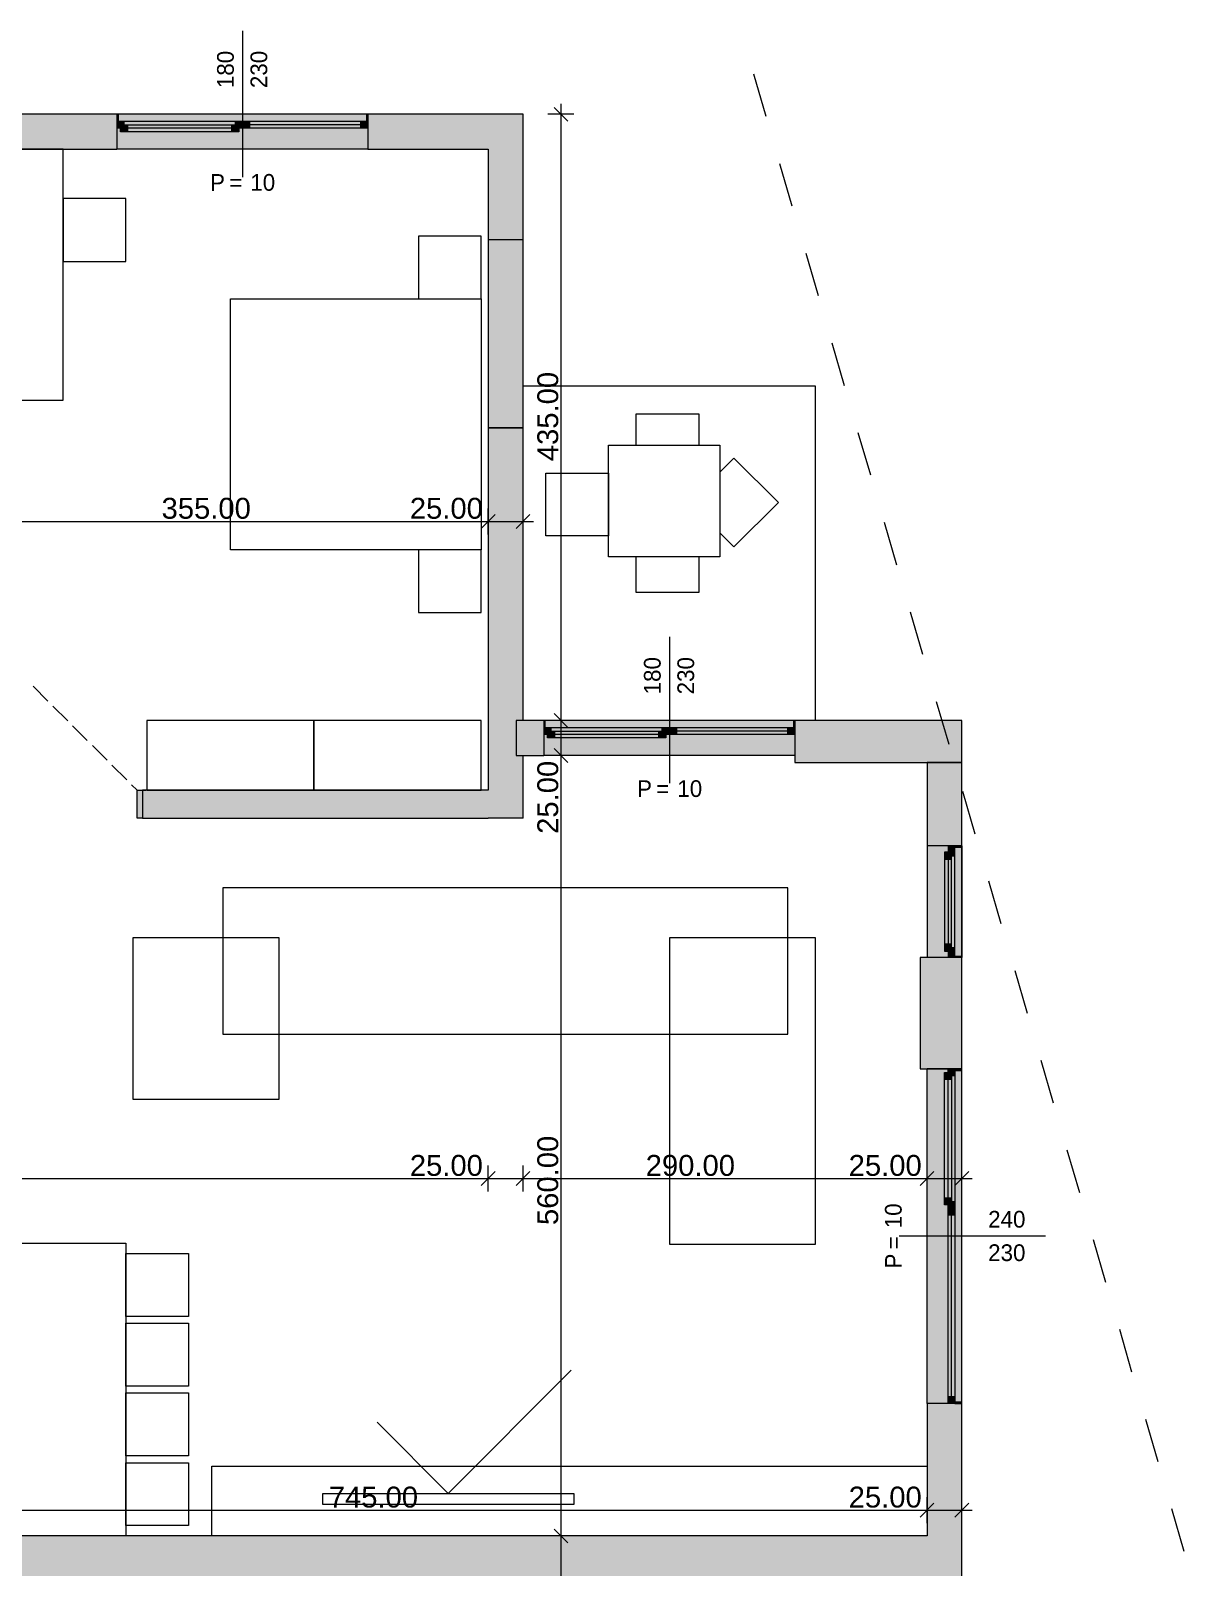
# Model space of a CAD drawing. Header units: millimetres. Extents: x 5493291 to 5652041, y -5155064 to -5098765.
# Drawn here: x 5612673 to 5620953, y -5121817 to -5110791 of the extents above; entities that cross this region are included whole.
import ezdxf

# ---------------------------------------------------------------- set-up
doc = ezdxf.new("R2010")
doc.units = ezdxf.units.MM
doc.header["$MEASUREMENT"] = 0
for name, color, linetype, lineweight in [('Drawing & Figure_Pen_No__1', 7, 'Continuous', 13), ('Drawing & Figure_Pen_No__101', 252, 'Continuous', 13), ('Drawing & Figure_Pen_No__2', 8, 'Continuous', 13)]:
    doc.layers.add(name, color=color, linetype=linetype, lineweight=lineweight)
for name, color, linetype, lineweight, true_color in [('Drawing & Figure_Pen_No__145', 7, 'Continuous', 13, 0x0077b0), ('Drawing & Figure_Pen_No__181', 7, 'Continuous', 5, 0x282828), ('Drawing & Figure_Pen_No__61', 7, 'Continuous', 13, 0x6a6a6a), ('Drawing & Figure_Pen_No__62', 7, 'Continuous', 13, 0xaaaaaa)]:
    doc.layers.add(name, color=color, linetype=linetype, lineweight=lineweight, true_color=true_color)
doc.styles.add('GENERATED_STYLE_1', font='GIL_____.TTF')
doc.styles.add('GENERATED_STYLE_2', font='arial.ttf')

msp = doc.modelspace()

# ---------------------------------------------------------------- hatches: boundary and pattern name
at = {"layer": 'Drawing & Figure_Pen_No__1', "linetype": 'Continuous', "lineweight": 0, "true_color": 0xffffff}
for points in [[(5612407, -5111641), (5613292, -5111641), (5613292, -5111491), (5613292, -5111441), (5613292, -5111391), (5612407, -5111391)], [(5615092, -5111441), (5615092, -5111391), (5615082, -5111391), (5613302, -5111391), (5613292, -5111391), (5613292, -5111441)], [(5613292, -5111391), (5613292, -5111441), (5613302, -5111441), (5613302, -5111391)], [(5613292, -5111441), (5613292, -5111491), (5613292, -5111641), (5615092, -5111641), (5615092, -5111491), (5615092, -5111441)], [(5613292, -5111441), (5613292, -5111491), (5613317, -5111491), (5613317, -5111466), (5613342, -5111466), (5613342, -5111441)], [(5613317, -5111466), (5613317, -5111516), (5613367, -5111516), (5613367, -5111466)], [(5613367, -5111516), (5614117, -5111516), (5614117, -5111466), (5614142, -5111466), (5614142, -5111441), (5613342, -5111441), (5613342, -5111466), (5613367, -5111466)], [(5613367, -5111466), (5613367, -5111516), (5614117, -5111516), (5614117, -5111466)], [(5614167, -5111516), (5614167, -5111466), (5614117, -5111466), (5614117, -5111516)], [(5614192, -5111491), (5614192, -5111441), (5614142, -5111441), (5614142, -5111466), (5614167, -5111466), (5614167, -5111491)], [(5614192, -5111441), (5614192, -5111491), (5614242, -5111491), (5614242, -5111441)], [(5615042, -5111491), (5615042, -5111441), (5614242, -5111441), (5614242, -5111491)], [(5615092, -5111491), (5615092, -5111441), (5615042, -5111441), (5615042, -5111491)], [(5615082, -5111391), (5615082, -5111441), (5615092, -5111441), (5615092, -5111391)], [(5615092, -5111441), (5615092, -5111491), (5615092, -5111641), (5615956, -5111641), (5615956, -5111391), (5615092, -5111391)], [(5615956, -5111391), (5615956, -5111641), (5616207, -5111391)], [(5615956, -5111641), (5616207, -5111641), (5616207, -5111391)], [(5615956, -5111641), (5615956, -5112291), (5616207, -5112291), (5616207, -5111641)], [(5616207, -5116241), (5616207, -5113641), (5615956, -5113641), (5615956, -5116241)], [(5616356, -5115741), (5616157, -5115741), (5616157, -5115991), (5616356, -5115991), (5616356, -5115841), (5616356, -5115791)], [(5618157, -5115791), (5618157, -5115741), (5618147, -5115741), (5616366, -5115741), (5616356, -5115741), (5616356, -5115791)], [(5616356, -5115741), (5616356, -5115791), (5616366, -5115791), (5616366, -5115741)], [(5618147, -5115741), (5618147, -5115791), (5618157, -5115791), (5618157, -5115741)], [(5616356, -5115791), (5616356, -5115841), (5616356, -5115991), (5618157, -5115991), (5618157, -5115841), (5618157, -5115791)], [(5616356, -5115791), (5616356, -5115841), (5616381, -5115841), (5616381, -5115816), (5616407, -5115816), (5616407, -5115791)], [(5616381, -5115816), (5616381, -5115866), (5616432, -5115866), (5616432, -5115816)], [(5616432, -5115866), (5617181, -5115866), (5617181, -5115816), (5617206, -5115816), (5617206, -5115791), (5616407, -5115791), (5616407, -5115816), (5616432, -5115816)], [(5616432, -5115816), (5616432, -5115866), (5617181, -5115866), (5617181, -5115816)], [(5617231, -5115866), (5617231, -5115816), (5617181, -5115816), (5617181, -5115866)], [(5617257, -5115841), (5617257, -5115791), (5617206, -5115791), (5617206, -5115816), (5617231, -5115816), (5617231, -5115841)], [(5617257, -5115791), (5617257, -5115841), (5617307, -5115841), (5617307, -5115791)], [(5618106, -5115841), (5618106, -5115791), (5617307, -5115791), (5617307, -5115841)], [(5618157, -5115841), (5618157, -5115791), (5618106, -5115791), (5618106, -5115841)], [(5619107, -5116641), (5619257, -5116641), (5619307, -5116641), (5619357, -5116641), (5619357, -5116041), (5619107, -5116041)], [(5613476, -5116441), (5613476, -5116241), (5613436, -5116241), (5613436, -5116441)], [(5615956, -5116241), (5613476, -5116241), (5613476, -5116441), (5615956, -5116441)], [(5615956, -5116241), (5615956, -5116441), (5616207, -5116441)], [(5615956, -5116241), (5616207, -5116441), (5616207, -5116241)], [(5619307, -5117441), (5619307, -5116641), (5619257, -5116641), (5619107, -5116641), (5619107, -5117441), (5619257, -5117441)], [(5619257, -5116641), (5619257, -5116686), (5619282, -5116686), (5619282, -5116711), (5619307, -5116711), (5619307, -5116641)], [(5619307, -5116641), (5619307, -5117441), (5619357, -5117441), (5619357, -5117431), (5619357, -5116651), (5619357, -5116641)], [(5619357, -5116651), (5619357, -5116641), (5619307, -5116641), (5619307, -5116651)], [(5619231, -5116686), (5619231, -5116736), (5619282, -5116736), (5619282, -5116686)], [(5619231, -5117346), (5619282, -5117346), (5619282, -5117371), (5619307, -5117371), (5619307, -5116711), (5619282, -5116711), (5619282, -5116736), (5619231, -5116736)], [(5619282, -5117346), (5619282, -5116736), (5619231, -5116736), (5619231, -5117346)], [(5619282, -5117396), (5619282, -5117346), (5619231, -5117346), (5619231, -5117396)], [(5619307, -5117441), (5619307, -5117371), (5619282, -5117371), (5619282, -5117396), (5619257, -5117396), (5619257, -5117441)], [(5619357, -5117441), (5619357, -5117431), (5619307, -5117431), (5619307, -5117441)], [(5619307, -5118241), (5619257, -5118241), (5619107, -5118241), (5619107, -5120641), (5619257, -5120641), (5619307, -5120641)], [(5619282, -5118266), (5619231, -5118266), (5619231, -5118316), (5619282, -5118316)], [(5619231, -5118316), (5619231, -5119166), (5619282, -5119166), (5619282, -5119191), (5619307, -5119191), (5619307, -5118291), (5619282, -5118291), (5619282, -5118316)], [(5619307, -5118241), (5619257, -5118241), (5619257, -5118266), (5619282, -5118266), (5619282, -5118291), (5619307, -5118291)], [(5619307, -5120641), (5619357, -5120641), (5619357, -5120631), (5619357, -5118251), (5619357, -5118241), (5619307, -5118241)], [(5619357, -5118241), (5619307, -5118241), (5619307, -5118251), (5619357, -5118251)], [(5619282, -5118316), (5619231, -5118316), (5619231, -5119166), (5619282, -5119166)], [(5619231, -5119216), (5619282, -5119216), (5619282, -5119166), (5619231, -5119166)], [(5619257, -5119241), (5619307, -5119241), (5619307, -5119191), (5619282, -5119191), (5619282, -5119216), (5619257, -5119216)], [(5619307, -5119241), (5619257, -5119241), (5619257, -5119291), (5619307, -5119291)], [(5619257, -5120591), (5619307, -5120591), (5619307, -5119291), (5619257, -5119291)], [(5619257, -5120641), (5619307, -5120641), (5619307, -5120591), (5619257, -5120591)], [(5619107, -5122942), (5619257, -5122942), (5619307, -5122942), (5619357, -5122942), (5619357, -5120641), (5619307, -5120641), (5619257, -5120641), (5619107, -5120641)], [(5619357, -5120631), (5619307, -5120631), (5619307, -5120641), (5619357, -5120641)], [(5611656, -5121892), (5619107, -5121892), (5619107, -5121592), (5611656, -5121592)]]:
    msp.add_hatch(color=7, dxfattribs=at).paths.add_polyline_path(points)
at = {"layer": 'Drawing & Figure_Pen_No__1', "linetype": 'Continuous', "lineweight": 0, "true_color": 0x000000}
for points in [[(5616207, -5112291), (5615956, -5112291), (5615956, -5113641), (5616207, -5113641)], [(5618157, -5115741), (5618157, -5116041), (5619357, -5116041), (5619357, -5115741)], [(5619357, -5118241), (5619357, -5117441), (5619057, -5117441), (5619057, -5118241)]]:
    msp.add_hatch(color=18, dxfattribs=at).paths.add_polyline_path(points)

# ---------------------------------------------------------------- linework, layer by layer
at = {"layer": 'Drawing & Figure_Pen_No__1', "color": 7, "linetype": 'Continuous', "lineweight": 13}
for points in [[(5616479, -5111391), (5616479, -5111316)], [(5613292, -5111391), (5612206, -5111391)], [(5616207, -5111391), (5612407, -5111391)], [(5616207, -5111391), (5612407, -5111391)], [(5613292, -5111391), (5613292, -5111441)], [(5613292, -5111391), (5613292, -5111441)], [(5613292, -5111441), (5613292, -5111491)], [(5615092, -5111391), (5615092, -5111441)], [(5615092, -5111391), (5615092, -5111441)], [(5615956, -5111391), (5615092, -5111391)], [(5615092, -5111441), (5615092, -5111491)], [(5616207, -5111391), (5615956, -5111391)], [(5616207, -5112291), (5616207, -5111391)], [(5616207, -5113341), (5616207, -5111391)], [(5616207, -5113341), (5616207, -5111391)], [(5616572, -5111391), (5616385, -5111391)], [(5616479, -5115741), (5616479, -5111391)], [(5613292, -5111491), (5613292, -5111641)], [(5615092, -5111491), (5615092, -5111641)], [(5612407, -5111641), (5613292, -5111641)], [(5615092, -5111641), (5615956, -5111641)], [(5615956, -5111641), (5615956, -5112291)], [(5616207, -5112291), (5615956, -5112291)], [(5616207, -5112291), (5615956, -5112291)], [(5615956, -5112291), (5615956, -5113641)], [(5616207, -5113641), (5616207, -5112291)], [(5618306, -5113341), (5616207, -5113341)], [(5618306, -5113341), (5616207, -5113341)], [(5618306, -5115741), (5618306, -5113341)], [(5618306, -5115741), (5618306, -5113341)], [(5615956, -5113641), (5615956, -5116241)], [(5616207, -5113641), (5615956, -5113641)], [(5615956, -5113641), (5616207, -5113641)], [(5616207, -5115741), (5616207, -5113641)], [(5615956, -5114407), (5615956, -5114219)], [(5616207, -5114407), (5616207, -5114219)], [(5612407, -5114313), (5615956, -5114313)], [(5615956, -5114313), (5616207, -5114313)], [(5616207, -5114313), (5616281, -5114313)], [(5616356, -5115741), (5616157, -5115741)], [(5616157, -5115741), (5616157, -5115991)], [(5616356, -5115741), (5616356, -5115791)], [(5616356, -5115741), (5616356, -5115791)], [(5616572, -5115741), (5616385, -5115741)], [(5616479, -5115991), (5616479, -5115741)], [(5618157, -5115741), (5618157, -5115791)], [(5618157, -5115741), (5618157, -5115791)], [(5618157, -5115741), (5618157, -5116041)], [(5619357, -5115741), (5618157, -5115741)], [(5619357, -5115741), (5618306, -5115741)], [(5619357, -5115741), (5618306, -5115741)], [(5619357, -5130992), (5619357, -5115741)], [(5619357, -5130992), (5619357, -5115741)], [(5619357, -5116041), (5619357, -5115741)], [(5616356, -5115791), (5616356, -5115841)], [(5616356, -5115841), (5616356, -5115991)], [(5618157, -5115791), (5618157, -5115841)], [(5618157, -5115841), (5618157, -5115991)], [(5616157, -5115991), (5616356, -5115991)], [(5616207, -5116441), (5616207, -5115991)], [(5616572, -5115991), (5616385, -5115991)], [(5616479, -5121592), (5616479, -5115991)], [(5618157, -5116041), (5619357, -5116041)], [(5619107, -5116041), (5619107, -5116641)], [(5619357, -5116041), (5619107, -5116041)], [(5619357, -5116641), (5619357, -5116041)], [(5613476, -5116241), (5613498, -5116241)], [(5613476, -5116241), (5613476, -5116441)], [(5615956, -5116241), (5613476, -5116241)], [(5613476, -5116241), (5613476, -5116441)], [(5613476, -5116241), (5613476, -5116441)], [(5613476, -5116241), (5613498, -5116241)], [(5613476, -5116241), (5613498, -5116241)], [(5613476, -5116441), (5613498, -5116441)], [(5613476, -5116441), (5615956, -5116441)], [(5613476, -5116441), (5613498, -5116441)], [(5613476, -5116441), (5613498, -5116441)], [(5616207, -5116441), (5615956, -5116441)], [(5619257, -5116641), (5619107, -5116641)], [(5619307, -5116641), (5619257, -5116641)], [(5619357, -5116641), (5619307, -5116641)], [(5619357, -5116641), (5619307, -5116641)], [(5619357, -5117441), (5619057, -5117441)], [(5619057, -5117441), (5619057, -5118241)], [(5619257, -5117441), (5619107, -5117441)], [(5619307, -5117441), (5619257, -5117441)], [(5619357, -5117441), (5619307, -5117441)], [(5619357, -5117441), (5619307, -5117441)], [(5619357, -5118241), (5619357, -5117441)], [(5619057, -5118241), (5619357, -5118241)], [(5619257, -5118241), (5619107, -5118241)], [(5619307, -5118241), (5619257, -5118241)], [(5619357, -5118241), (5619307, -5118241)], [(5619357, -5118241), (5619307, -5118241)], [(5615956, -5119121), (5615956, -5118934)], [(5616207, -5119121), (5616207, -5118934)], [(5619107, -5119121), (5619107, -5118934)], [(5619357, -5119121), (5619357, -5118934)], [(5608755, -5119027), (5615956, -5119027)], [(5615956, -5119027), (5616207, -5119027)], [(5616207, -5119027), (5619107, -5119027)], [(5619107, -5119027), (5619357, -5119027)], [(5619357, -5119027), (5619431, -5119027)], [(5619257, -5120641), (5619107, -5120641)], [(5619107, -5120641), (5619107, -5121592)], [(5619307, -5120641), (5619257, -5120641)], [(5619357, -5120641), (5619307, -5120641)], [(5619357, -5120641), (5619307, -5120641)], [(5619357, -5122942), (5619357, -5120641)], [(5619107, -5121501), (5619107, -5121314)], [(5619357, -5121501), (5619357, -5121314)], [(5611656, -5121407), (5619107, -5121407)], [(5619107, -5121407), (5619357, -5121407)], [(5619357, -5121407), (5619431, -5121407)], [(5619107, -5121592), (5611656, -5121592)], [(5616572, -5121592), (5616385, -5121592)], [(5616479, -5121892), (5616479, -5121592)]]:
    msp.add_lwpolyline(points, dxfattribs=at)
at = {"layer": 'Drawing & Figure_Pen_No__101', "color": 252, "linetype": 'Continuous', "lineweight": 13}
for points in [[(5612906, -5111641), (5612407, -5111641)], [(5612906, -5113443), (5612906, -5111641)], [(5613356, -5111996), (5612906, -5111996)], [(5612906, -5111996), (5612906, -5112446)], [(5613356, -5112446), (5613356, -5111996)], [(5615907, -5112266), (5615456, -5112266)], [(5615456, -5112266), (5615456, -5112716)], [(5615907, -5112716), (5615907, -5112266)], [(5612906, -5112446), (5613356, -5112446)], [(5614106, -5114516), (5614106, -5112716)], [(5614106, -5112716), (5615907, -5112716)], [(5615456, -5112716), (5615907, -5112716)], [(5615907, -5112716), (5615907, -5114516)], [(5612407, -5113443), (5612906, -5113443)], [(5617019, -5113766), (5617019, -5113541)], [(5617019, -5113541), (5617469, -5113541)], [(5617469, -5113541), (5617469, -5113766)], [(5616819, -5113766), (5617619, -5113766)], [(5616819, -5114566), (5616819, -5113766)], [(5617619, -5113766), (5617619, -5114566)], [(5617619, -5113959), (5617720, -5113858)], [(5617720, -5113858), (5618039, -5114176)], [(5616369, -5114416), (5616369, -5113966)], [(5616369, -5113966), (5616819, -5113966)], [(5616819, -5113966), (5616819, -5114416)], [(5618039, -5114176), (5617720, -5114494)], [(5616819, -5114416), (5616369, -5114416)], [(5617720, -5114494), (5617619, -5114393)], [(5615907, -5114516), (5614106, -5114516)], [(5615907, -5114516), (5615456, -5114516)], [(5615456, -5114516), (5615456, -5114966)], [(5615907, -5114966), (5615907, -5114516)], [(5617619, -5114566), (5616819, -5114566)], [(5617019, -5114821), (5617019, -5114566)], [(5617469, -5114566), (5617469, -5114821)], [(5617469, -5114821), (5617019, -5114821)], [(5615456, -5114966), (5615907, -5114966)], [(5614706, -5115741), (5613506, -5115741)], [(5613506, -5115741), (5613506, -5116241)], [(5615907, -5115741), (5614706, -5115741)], [(5614706, -5115741), (5614706, -5116241)], [(5614706, -5116241), (5614706, -5115741)], [(5615907, -5116241), (5615907, -5115741)], [(5613506, -5116241), (5614706, -5116241)], [(5614706, -5116241), (5615907, -5116241)], [(5614051, -5116941), (5614051, -5117991)], [(5618106, -5116941), (5614051, -5116941)], [(5618106, -5117991), (5618106, -5116941)], [(5613406, -5117299), (5613406, -5118457)], [(5614457, -5117299), (5613406, -5117299)], [(5614457, -5118457), (5614457, -5117299)], [(5617257, -5117299), (5617257, -5119499)], [(5618306, -5117299), (5617257, -5117299)], [(5618306, -5119499), (5618306, -5117299)], [(5614051, -5117991), (5618106, -5117991)], [(5613406, -5118457), (5614457, -5118457)], [(5612457, -5119491), (5613356, -5119491)], [(5613356, -5119491), (5613356, -5121592)], [(5617257, -5119499), (5618306, -5119499)], [(5613356, -5120016), (5613356, -5119566)], [(5613356, -5119566), (5613806, -5119566)], [(5613806, -5119566), (5613806, -5120016)], [(5613806, -5120016), (5613356, -5120016)], [(5613356, -5120516), (5613356, -5120066)], [(5613356, -5120066), (5613806, -5120066)], [(5613806, -5120066), (5613806, -5120516)], [(5615670, -5121286), (5616553, -5120402)], [(5613806, -5120516), (5613356, -5120516)], [(5613356, -5121016), (5613356, -5120566)], [(5613356, -5120566), (5613806, -5120566)], [(5613806, -5120566), (5613806, -5121016)], [(5615670, -5121286), (5615159, -5120775)], [(5613806, -5121016), (5613356, -5121016)], [(5613356, -5121516), (5613356, -5121066)], [(5613356, -5121066), (5613806, -5121066)], [(5613806, -5121066), (5613806, -5121516)], [(5613972, -5121592), (5613972, -5121091)], [(5613972, -5121091), (5619107, -5121091)], [(5619107, -5121091), (5619107, -5121592)], [(5614770, -5121366), (5614770, -5121286)], [(5614770, -5121286), (5616570, -5121286)], [(5616570, -5121286), (5616570, -5121366)], [(5616570, -5121366), (5614770, -5121366)], [(5613356, -5121592), (5612457, -5121592)], [(5613806, -5121516), (5613356, -5121516)], [(5619107, -5121592), (5613972, -5121592)]]:
    msp.add_lwpolyline(points, dxfattribs=at)
at = {"layer": 'Drawing & Figure_Pen_No__145', "color": 144, "linetype": 'Continuous', "lineweight": 13, "true_color": 0x0077b0}
for points in [[(5614192, -5110791), (5614192, -5111841)], [(5616529, -5111441), (5616429, -5111341)], [(5616006, -5114263), (5615907, -5114363)], [(5616157, -5114363), (5616256, -5114263)], [(5617257, -5115141), (5617257, -5116191)], [(5616429, -5115691), (5616529, -5115791)], [(5616429, -5115941), (5616529, -5116041)], [(5616006, -5118977), (5615907, -5119077)], [(5616256, -5118977), (5616157, -5119077)], [(5619156, -5118977), (5619057, -5119077)], [(5619307, -5119077), (5619407, -5118977)], [(5619957, -5119441), (5618906, -5119441)], [(5619156, -5121357), (5619057, -5121458)], [(5619307, -5121458), (5619407, -5121357)], [(5616429, -5121542), (5616529, -5121641)]]:
    msp.add_lwpolyline(points, dxfattribs=at)
at = {"layer": 'Drawing & Figure_Pen_No__181', "color": 250, "linetype": 'Continuous', "lineweight": 5, "true_color": 0x282828}
for points in [[(5612796, -5115601), (5612691, -5115495)], [(5612938, -5115743), (5612832, -5115637)], [(5613079, -5115884), (5612973, -5115778)], [(5613221, -5116026), (5613115, -5115920)], [(5613362, -5116167), (5613256, -5116061)], [(5613436, -5116241), (5613397, -5116203)]]:
    msp.add_lwpolyline(points, dxfattribs=at)
at = {"layer": 'Drawing & Figure_Pen_No__2', "color": 8, "linetype": 'Continuous', "lineweight": 13}
for points in [[(5615092, -5111391), (5613292, -5111391)], [(5613292, -5111391), (5613292, -5111441)], [(5613302, -5111391), (5613292, -5111391)], [(5613292, -5111391), (5613292, -5111441)], [(5613292, -5111391), (5613292, -5111441)], [(5613292, -5111391), (5613292, -5111441)], [(5613292, -5111441), (5613302, -5111441)], [(5613292, -5111441), (5613342, -5111441)], [(5613292, -5111441), (5613292, -5111491)], [(5613292, -5111441), (5613292, -5111491)], [(5615082, -5111391), (5613302, -5111391)], [(5613302, -5111441), (5613302, -5111391)], [(5613342, -5111466), (5613317, -5111466)], [(5613317, -5111466), (5613317, -5111491)], [(5613317, -5111466), (5613367, -5111466)], [(5613317, -5111516), (5613317, -5111466)], [(5613342, -5111441), (5613342, -5111466)], [(5613342, -5111441), (5614142, -5111441)], [(5613367, -5111466), (5613367, -5111516)], [(5613367, -5111466), (5614117, -5111466)], [(5614117, -5111516), (5614117, -5111466)], [(5614117, -5111466), (5614167, -5111466)], [(5614142, -5111466), (5614142, -5111441)], [(5614142, -5111441), (5614192, -5111441)], [(5614167, -5111466), (5614142, -5111466)], [(5614167, -5111491), (5614167, -5111466)], [(5614167, -5111466), (5614167, -5111516)], [(5614192, -5111441), (5614242, -5111441)], [(5614242, -5111441), (5614242, -5111491)], [(5614242, -5111441), (5615042, -5111441)], [(5615042, -5111466), (5614242, -5111466)], [(5615042, -5111491), (5615042, -5111441)], [(5615042, -5111441), (5615092, -5111441)], [(5615082, -5111391), (5615082, -5111441)], [(5615092, -5111391), (5615082, -5111391)], [(5615082, -5111441), (5615092, -5111441)], [(5615092, -5111441), (5615092, -5111391)], [(5615092, -5111391), (5615092, -5111441)], [(5615092, -5111391), (5615092, -5111441)], [(5615092, -5111391), (5615092, -5111441)], [(5615092, -5111441), (5615092, -5111491)], [(5615092, -5111441), (5615092, -5111491)], [(5613317, -5111491), (5613292, -5111491)], [(5613292, -5111491), (5613292, -5111641)], [(5613367, -5111516), (5613317, -5111516)], [(5614117, -5111491), (5613367, -5111491)], [(5614117, -5111516), (5613367, -5111516)], [(5614117, -5111516), (5613367, -5111516)], [(5614167, -5111516), (5614117, -5111516)], [(5614192, -5111491), (5614167, -5111491)], [(5614242, -5111491), (5614192, -5111491)], [(5615042, -5111491), (5614242, -5111491)], [(5615092, -5111491), (5615042, -5111491)], [(5615092, -5111491), (5615092, -5111641)], [(5615092, -5111641), (5613292, -5111641)], [(5618157, -5115741), (5616356, -5115741)], [(5616356, -5115741), (5616356, -5115791)], [(5616366, -5115741), (5616356, -5115741)], [(5616356, -5115741), (5616356, -5115791)], [(5616356, -5115741), (5616356, -5115791)], [(5616356, -5115741), (5616356, -5115791)], [(5618147, -5115741), (5616366, -5115741)], [(5616366, -5115791), (5616366, -5115741)], [(5618147, -5115741), (5618147, -5115791)], [(5618157, -5115741), (5618147, -5115741)], [(5618157, -5115791), (5618157, -5115741)], [(5618157, -5115741), (5618157, -5115791)], [(5618157, -5115741), (5618157, -5115791)], [(5618157, -5115741), (5618157, -5115791)], [(5616356, -5115791), (5616366, -5115791)], [(5616356, -5115791), (5616407, -5115791)], [(5616356, -5115791), (5616356, -5115841)], [(5616356, -5115791), (5616356, -5115841)], [(5616381, -5115841), (5616356, -5115841)], [(5616356, -5115841), (5616356, -5115991)], [(5616407, -5115816), (5616381, -5115816)], [(5616381, -5115816), (5616381, -5115841)], [(5616381, -5115816), (5616432, -5115816)], [(5616381, -5115866), (5616381, -5115816)], [(5616432, -5115866), (5616381, -5115866)], [(5616407, -5115791), (5616407, -5115816)], [(5616407, -5115791), (5617206, -5115791)], [(5616432, -5115816), (5616432, -5115866)], [(5616432, -5115816), (5617181, -5115816)], [(5617181, -5115841), (5616432, -5115841)], [(5617181, -5115866), (5616432, -5115866)], [(5617181, -5115866), (5616432, -5115866)], [(5617181, -5115866), (5617181, -5115816)], [(5617181, -5115816), (5617231, -5115816)], [(5617231, -5115866), (5617181, -5115866)], [(5617206, -5115816), (5617206, -5115791)], [(5617206, -5115791), (5617257, -5115791)], [(5617231, -5115816), (5617206, -5115816)], [(5617231, -5115841), (5617231, -5115816)], [(5617231, -5115816), (5617231, -5115866)], [(5617257, -5115841), (5617231, -5115841)], [(5617257, -5115791), (5617307, -5115791)], [(5617307, -5115841), (5617257, -5115841)], [(5617307, -5115791), (5617307, -5115841)], [(5617307, -5115791), (5618106, -5115791)], [(5618106, -5115816), (5617307, -5115816)], [(5618106, -5115841), (5617307, -5115841)], [(5618106, -5115841), (5618106, -5115791)], [(5618106, -5115791), (5618157, -5115791)], [(5618157, -5115841), (5618106, -5115841)], [(5618147, -5115791), (5618157, -5115791)], [(5618157, -5115791), (5618157, -5115841)], [(5618157, -5115791), (5618157, -5115841)], [(5618157, -5115841), (5618157, -5115991)], [(5618157, -5115991), (5616356, -5115991)], [(5619107, -5116641), (5619107, -5117441)], [(5619257, -5116641), (5619107, -5116641)], [(5619257, -5116641), (5619257, -5116686)], [(5619307, -5116641), (5619257, -5116641)], [(5619307, -5116641), (5619257, -5116641)], [(5619307, -5116651), (5619307, -5116641)], [(5619307, -5116641), (5619357, -5116641)], [(5619307, -5116711), (5619307, -5116641)], [(5619357, -5116641), (5619307, -5116641)], [(5619357, -5116641), (5619307, -5116641)], [(5619357, -5116641), (5619307, -5116641)], [(5619357, -5116651), (5619307, -5116651)], [(5619357, -5116641), (5619357, -5117441)], [(5619357, -5116641), (5619357, -5116651)], [(5619357, -5116651), (5619357, -5117431)], [(5619231, -5116686), (5619231, -5116736)], [(5619282, -5116686), (5619231, -5116686)], [(5619231, -5116736), (5619231, -5117346)], [(5619231, -5116736), (5619282, -5116736)], [(5619231, -5116736), (5619231, -5117346)], [(5619257, -5116686), (5619282, -5116686)], [(5619257, -5116736), (5619257, -5117346)], [(5619282, -5116686), (5619282, -5116711)], [(5619282, -5116736), (5619282, -5116686)], [(5619282, -5116711), (5619307, -5116711)], [(5619282, -5117346), (5619282, -5116736)], [(5619307, -5117371), (5619307, -5116711)], [(5619282, -5117346), (5619231, -5117346)], [(5619231, -5117346), (5619231, -5117396)], [(5619231, -5117396), (5619282, -5117396)], [(5619282, -5117396), (5619257, -5117396)], [(5619257, -5117396), (5619257, -5117441)], [(5619282, -5117396), (5619282, -5117346)], [(5619307, -5117371), (5619282, -5117371)], [(5619282, -5117371), (5619282, -5117396)], [(5619307, -5117441), (5619307, -5117371)], [(5619257, -5117441), (5619107, -5117441)], [(5619307, -5117441), (5619257, -5117441)], [(5619307, -5117441), (5619257, -5117441)], [(5619307, -5117441), (5619307, -5117431)], [(5619307, -5117431), (5619357, -5117431)], [(5619357, -5117441), (5619307, -5117441)], [(5619357, -5117441), (5619307, -5117441)], [(5619357, -5117441), (5619307, -5117441)], [(5619357, -5117441), (5619307, -5117441)], [(5619357, -5117431), (5619357, -5117441)], [(5619107, -5120641), (5619107, -5118241)], [(5619257, -5118241), (5619107, -5118241)], [(5619231, -5118316), (5619231, -5118266)], [(5619231, -5118266), (5619282, -5118266)], [(5619257, -5118266), (5619257, -5118241)], [(5619307, -5118241), (5619257, -5118241)], [(5619307, -5118241), (5619257, -5118241)], [(5619282, -5118266), (5619257, -5118266)], [(5619282, -5118291), (5619282, -5118266)], [(5619282, -5118266), (5619282, -5118316)], [(5619307, -5118291), (5619282, -5118291)], [(5619357, -5118241), (5619307, -5118241)], [(5619307, -5118241), (5619307, -5118251)], [(5619307, -5118241), (5619307, -5118291)], [(5619357, -5118241), (5619307, -5118241)], [(5619357, -5118241), (5619307, -5118241)], [(5619357, -5118241), (5619307, -5118241)], [(5619307, -5118251), (5619357, -5118251)], [(5619307, -5118291), (5619307, -5119191)], [(5619357, -5120641), (5619357, -5118241)], [(5619357, -5118251), (5619357, -5118241)], [(5619357, -5120631), (5619357, -5118251)], [(5619231, -5119166), (5619231, -5118316)], [(5619282, -5118316), (5619231, -5118316)], [(5619231, -5119166), (5619231, -5118316)], [(5619257, -5119166), (5619257, -5118316)], [(5619282, -5118316), (5619282, -5119166)], [(5619231, -5119216), (5619231, -5119166)], [(5619231, -5119166), (5619282, -5119166)], [(5619282, -5119166), (5619282, -5119216)], [(5619282, -5119216), (5619282, -5119191)], [(5619282, -5119191), (5619307, -5119191)], [(5619307, -5119191), (5619307, -5119241)], [(5619282, -5119216), (5619231, -5119216)], [(5619257, -5119241), (5619257, -5119216)], [(5619257, -5119216), (5619282, -5119216)], [(5619257, -5119291), (5619257, -5119241)], [(5619307, -5119291), (5619257, -5119291)], [(5619257, -5120591), (5619257, -5119291)], [(5619282, -5120591), (5619282, -5119291)], [(5619307, -5119241), (5619307, -5119291)], [(5619307, -5119291), (5619307, -5120591)], [(5619257, -5120641), (5619257, -5120591)], [(5619257, -5120591), (5619307, -5120591)], [(5619307, -5120591), (5619307, -5120641)], [(5619257, -5120641), (5619107, -5120641)], [(5619307, -5120641), (5619257, -5120641)], [(5619307, -5120641), (5619257, -5120641)], [(5619357, -5120631), (5619307, -5120631)], [(5619307, -5120631), (5619307, -5120641)], [(5619307, -5120641), (5619357, -5120641)], [(5619357, -5120641), (5619307, -5120641)], [(5619357, -5120641), (5619307, -5120641)], [(5619357, -5120641), (5619307, -5120641)], [(5619357, -5120641), (5619357, -5120631)]]:
    msp.add_lwpolyline(points, dxfattribs=at)
at = {"layer": 'Drawing & Figure_Pen_No__61', "color": 251, "linetype": 'Continuous', "lineweight": 13, "true_color": 0x6a6a6a}
for points in [[(5613436, -5116441), (5613436, -5116241)], [(5613436, -5116241), (5613476, -5116241)], [(5613476, -5116241), (5613476, -5116441)], [(5613476, -5116441), (5613436, -5116441)]]:
    msp.add_lwpolyline(points, dxfattribs=at)
at = {"layer": 'Drawing & Figure_Pen_No__62', "color": 253, "linetype": 'Continuous', "lineweight": 13, "true_color": 0xaaaaaa}
for points in [[(5617951, -5111407), (5617863, -5111102)], [(5618139, -5112051), (5618050, -5111746)], [(5618327, -5112694), (5618238, -5112389)], [(5618514, -5113338), (5618425, -5113033)], [(5618702, -5113981), (5618613, -5113676)], [(5618889, -5114625), (5618801, -5114320)], [(5619077, -5115268), (5618988, -5114963)], [(5619265, -5115912), (5619175, -5115607)], [(5619452, -5116555), (5619363, -5116250)], [(5619639, -5117199), (5619551, -5116894)], [(5619827, -5117842), (5619739, -5117537)], [(5620015, -5118486), (5619926, -5118181)], [(5620203, -5119129), (5620113, -5118824)], [(5620390, -5119773), (5620301, -5119468)], [(5620577, -5120416), (5620489, -5120111)], [(5620765, -5121060), (5620677, -5120755)], [(5620953, -5121703), (5620864, -5121398)]]:
    msp.add_lwpolyline(points, dxfattribs=at)

# ---------------------------------------------------------------- texts
at = {"layer": 'Drawing & Figure_Pen_No__1', "color": 7, "linetype": 'Continuous', "lineweight": 13, "attachment_point": 7, "rotation": 90}
for s, insert, char_height, style in [('\\A1;{\\pql;\\fGill Sans MT|b0|i0|c0|p0;\\W1.000000;180}', (5614132, -5111203), 120, 'GENERATED_STYLE_1'), ('\\A1;{\\pql;\\fGill Sans MT|b0|i0|c0|p0;\\W1.000000;230}', (5614372, -5111203), 120, 'GENERATED_STYLE_1'), ('\\A1;{\\pql;\\fArial|b0|i0|c0|p0;\\W1.000000;435.00}', (5616461, -5113880), 150, 'GENERATED_STYLE_2'), ('\\A1;{\\pql;\\fGill Sans MT|b0|i0|c0|p0;\\W1.000000;180}', (5617196, -5115553), 120, 'GENERATED_STYLE_1'), ('\\A1;{\\pql;\\fGill Sans MT|b0|i0|c0|p0;\\W1.000000;230}', (5617436, -5115553), 120, 'GENERATED_STYLE_1'), ('\\A1;{\\pql;\\fArial|b0|i0|c0|p0;\\W1.000000;25.00}', (5616461, -5116554), 150, 'GENERATED_STYLE_2'), ('\\A1;{\\pql;\\fArial|b0|i0|c0|p0;\\W1.000000;560.00}', (5616461, -5119361), 150, 'GENERATED_STYLE_2'), ('\\A1;{\\pql;\\fGill Sans MT|b0|i0|c0|p0;\\W1.000000;10}', (5618926, -5119384), 120, 'GENERATED_STYLE_1'), ('\\A1;{\\pql;\\fGill Sans MT|b0|i0|c0|p0;\\W1.000000;=}', (5618925, -5119536), 120, 'GENERATED_STYLE_1'), ('\\A1;{\\pql;\\fGill Sans MT|b0|i0|c0|p0;\\W1.000000; }', (5618925, -5119433), 120, 'GENERATED_STYLE_1'), ('\\A1;{\\pql;\\fGill Sans MT|b0|i0|c0|p0;\\W1.000000;P}', (5618925, -5119673), 120, 'GENERATED_STYLE_1'), ('\\A1;{\\pql;\\fGill Sans MT|b0|i0|c0|p0;\\W1.000000; }', (5618925, -5119585), 120, 'GENERATED_STYLE_1')]:
    msp.add_mtext(s, dxfattribs=dict(at, insert=insert, char_height=char_height, style=style))
at = {"layer": 'Drawing & Figure_Pen_No__1', "color": 7, "linetype": 'Continuous', "lineweight": 13, "attachment_point": 7}
for s, insert, char_height, style in [('\\A1;{\\pql;\\fGill Sans MT|b0|i0|c0|p0;\\W1.000000;P}', (5613960, -5111940), 120, 'GENERATED_STYLE_1'), ('\\A1;{\\pql;\\fGill Sans MT|b0|i0|c0|p0;\\W1.000000;=}', (5614098, -5111940), 120, 'GENERATED_STYLE_1'), ('\\A1;{\\pql;\\fGill Sans MT|b0|i0|c0|p0;\\W1.000000;10}', (5614249, -5111941), 120, 'GENERATED_STYLE_1'), ('\\A1;{\\pql;\\fGill Sans MT|b0|i0|c0|p0;\\W1.000000; }', (5614049, -5111940), 120, 'GENERATED_STYLE_1'), ('\\A1;{\\pql;\\fGill Sans MT|b0|i0|c0|p0;\\W1.000000; }', (5614200, -5111940), 120, 'GENERATED_STYLE_1'), ('\\A1;{\\pql;\\fArial|b0|i0|c0|p0;\\W1.000000;355.00}', (5613612, -5114295), 150, 'GENERATED_STYLE_2'), ('\\A1;{\\pql;\\fArial|b0|i0|c0|p0;\\W1.000000;25.00}', (5615394, -5114295), 150, 'GENERATED_STYLE_2'), ('\\A1;{\\pql;\\fGill Sans MT|b0|i0|c0|p0;\\W1.000000;P}', (5617025, -5116290), 120, 'GENERATED_STYLE_1'), ('\\A1;{\\pql;\\fGill Sans MT|b0|i0|c0|p0;\\W1.000000;=}', (5617162, -5116290), 120, 'GENERATED_STYLE_1'), ('\\A1;{\\pql;\\fGill Sans MT|b0|i0|c0|p0;\\W1.000000;10}', (5617314, -5116291), 120, 'GENERATED_STYLE_1'), ('\\A1;{\\pql;\\fGill Sans MT|b0|i0|c0|p0;\\W1.000000; }', (5617113, -5116290), 120, 'GENERATED_STYLE_1'), ('\\A1;{\\pql;\\fGill Sans MT|b0|i0|c0|p0;\\W1.000000; }', (5617265, -5116290), 120, 'GENERATED_STYLE_1'), ('\\A1;{\\pql;\\fArial|b0|i0|c0|p0;\\W1.000000;25.00}', (5615394, -5119010), 150, 'GENERATED_STYLE_2'), ('\\A1;{\\pql;\\fArial|b0|i0|c0|p0;\\W1.000000;290.00}', (5617087, -5119010), 150, 'GENERATED_STYLE_2'), ('\\A1;{\\pql;\\fArial|b0|i0|c0|p0;\\W1.000000;25.00}', (5618544, -5119010), 150, 'GENERATED_STYLE_2'), ('\\A1;{\\pql;\\fGill Sans MT|b0|i0|c0|p0;\\W1.000000;240}', (5619545, -5119381), 120, 'GENERATED_STYLE_1'), ('\\A1;{\\pql;\\fGill Sans MT|b0|i0|c0|p0;\\W1.000000;230}', (5619545, -5119621), 120, 'GENERATED_STYLE_1'), ('\\A1;{\\pql;\\fArial|b0|i0|c0|p0;\\W1.000000;745.00}', (5614812, -5121390), 150, 'GENERATED_STYLE_2'), ('\\A1;{\\pql;\\fArial|b0|i0|c0|p0;\\W1.000000;25.00}', (5618544, -5121390), 150, 'GENERATED_STYLE_2')]:
    msp.add_mtext(s, dxfattribs=dict(at, insert=insert, char_height=char_height, style=style))

doc.saveas('drawing.dxf')
